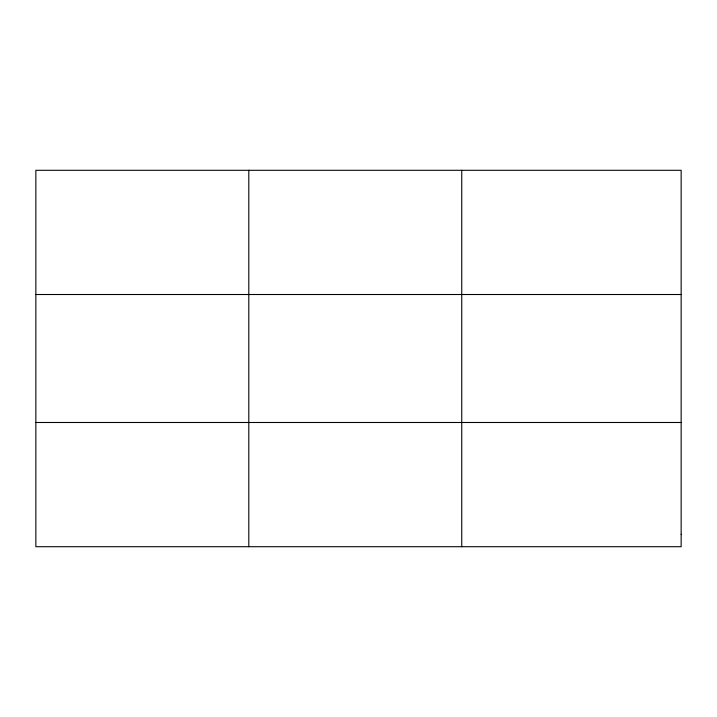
<?xml version="1.0" encoding="UTF-8"?>
<svg xmlns="http://www.w3.org/2000/svg" width="717" height="717" viewBox="0 0 717 717"><rect width="100%" height="100%" fill="white"/><g stroke="black" fill="none" stroke-linecap="round" stroke-linejoin="round"><path stroke-width="1.08" d="M248.799 170.296L248.799 546.704M461.748 170.296L461.748 546.704M35.85 294.508L681.15 294.508M35.85 422.492L681.15 422.492M681.15 534.282L681.15 546.704L35.85 546.704L35.85 170.296L681.15 170.296L681.15 534.282"/></g></svg>
